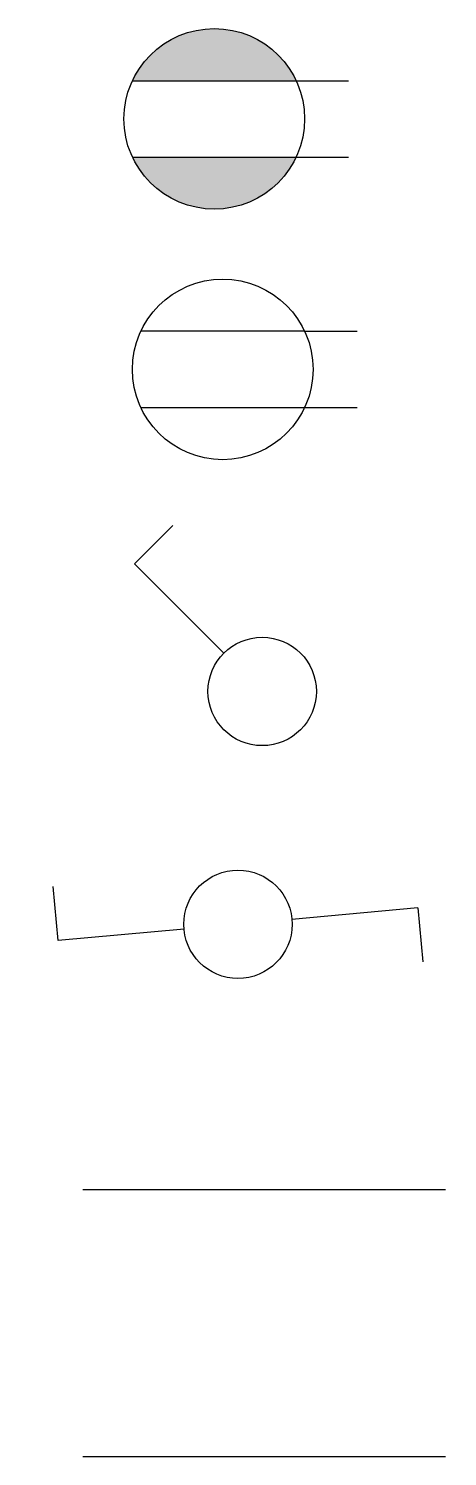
# Model space of a CAD drawing. Header units: metres. Extents: x 0 to 32.6, y 0 to 21.3.
# Drawn here: x 7.659 to 7.891, y 16.774 to 17.565 of the extents above; entities that cross this region are included whole.
import ezdxf

# ---------------------------------------------------------------- set-up
doc = ezdxf.new("R2010")
doc.units = ezdxf.units.M
doc.linetypes.add('ACAD_ISO02W100', pattern=[15, 12, -3])
for name, color, linetype in [('INDICACION-Tabla', 7, 'Continuous'), ('LUMINARIA', 7, 'Continuous'), ('TOMACORRIENTES', 7, 'Continuous')]:
    doc.layers.add(name, color=color, linetype=linetype)
doc.layers.add('L-Suelo', color=7, linetype='ACAD_ISO02W100', lineweight=30)
doc.layers.add('L-Techo', color=7, linetype='Continuous', lineweight=30)

# ---------------------------------------------------------------- blocks, each defined once
blk = doc.blocks.new('Toma corriente CFGI 1 Fase')
at = {"layer": 'TOMACORRIENTES'}
h = blk.add_hatch(dxfattribs=at)
h.set_pattern_fill('ANGLE', color=256)
h.set_pattern_definition([(0, (-6.336, -3.4325), (0, 6.985), [5.08, -1.905]), (90, (-6.336, -3.4325), (-6.985, 4e-16), [5.08, -1.905])])
h.paths.add_polyline_path([(0.04532, 0.02113, 0.63707), (-0.04532, 0.02113)])
h.paths.add_polyline_path([(-0.04532, -0.02113, 0.63707), (0.04532, -0.02113)])
at = {"layer": 'TOMACORRIENTES', "lineweight": 40}
h = blk.add_hatch(color=256, dxfattribs=at)
h.dxf.hatch_style = 1
h.paths.add_polyline_path([(-0.04532, 0.02113), (0.04532, 0.02113, 0.63707)])
h.paths.add_polyline_path([(0.04532, -0.02113), (-0.04532, -0.02113, 0.63707)])
at = {"layer": 'TOMACORRIENTES'}
for p, q in [((-0.04532, 0.02113), (0.0743, 0.02113)), ((-0.04532, -0.02113), (0.0743, -0.02113))]:
    blk.add_line(p, q, dxfattribs=at)
blk.add_circle((0, 0), 0.05, dxfattribs=at)
blk = doc.blocks.new('A$C04174bbc')
at = {"layer": 'TOMACORRIENTES'}
blk.add_blockref('Toma corriente CFGI 1 Fase', (0.05, 0.05), dxfattribs=at)
blk = doc.blocks.new('*U38')
at = {"layer": 'TOMACORRIENTES'}
for p, q in [((0.04532, 0.02113), (-0.04532, 0.02113)), ((0.04532, 0.02113), (0.0743, 0.02113)), ((-0.04532, -0.02113), (0.04532, -0.02113)), ((0.04532, -0.02113), (0.0743, -0.02113))]:
    blk.add_line(p, q, dxfattribs=at)
blk.add_circle((0, 0), 0.05, dxfattribs=at)
blk = doc.blocks.new('A$C0606934b')
at = {"layer": 'TOMACORRIENTES'}
blk.add_blockref('*U38', (0.05, 0.05), dxfattribs=at)
blk = doc.blocks.new('Interruptor')
at = {"layer": 'LUMINARIA'}
for q in [(0.02121, 0.02121), (0.09192, 0.0495)]:
    blk.add_line((0.07071, 0.07071), q, dxfattribs=at)
blk.add_circle((0, 0), 0.03, dxfattribs=at)
blk = doc.blocks.new('A$Cf7c87997')
at = {"layer": 'L-Techo', "rotation": 90}
blk.add_blockref('Interruptor', (0.07071, 0.03), dxfattribs=at)
blk = doc.blocks.new('*U41')
at = {"layer": 'LUMINARIA'}
for p, q in [((0.07071, 0.07071), (0.02121, 0.02121)), ((0.07071, 0.07071), (0.09192, 0.0495)), ((-0.02121, -0.02121), (-0.07071, -0.07071)), ((-0.07071, -0.07071), (-0.09192, -0.0495))]:
    blk.add_line(p, q, dxfattribs=at)
blk.add_circle((0, 0), 0.03, dxfattribs=at)

msp = doc.modelspace()

# ---------------------------------------------------------------- linework, layer by layer
at = {"layer": 'L-Suelo'}
msp.add_line((7.68935, 16.92184), (7.88998, 16.92184), dxfattribs=at)
at = {"layer": 'L-Techo'}
msp.add_line((7.68935, 16.77401), (7.88998, 16.77401), dxfattribs=at)

# ---------------------------------------------------------------- block references
at = {"layer": 'INDICACION-Tabla'}
for name, p in [('A$C04174bbc', (7.71212, 17.46475)), ('A$C0606934b', (7.7168, 17.32599)), ('A$Cf7c87997', (7.71791, 17.16765))]:
    msp.add_blockref(name, p, dxfattribs=at)
at = {"layer": 'L-Techo', "rotation": 320.1812965971762}
msp.add_blockref('*U41', (7.77524, 17.06872), dxfattribs=at)

doc.saveas('drawing.dxf')
